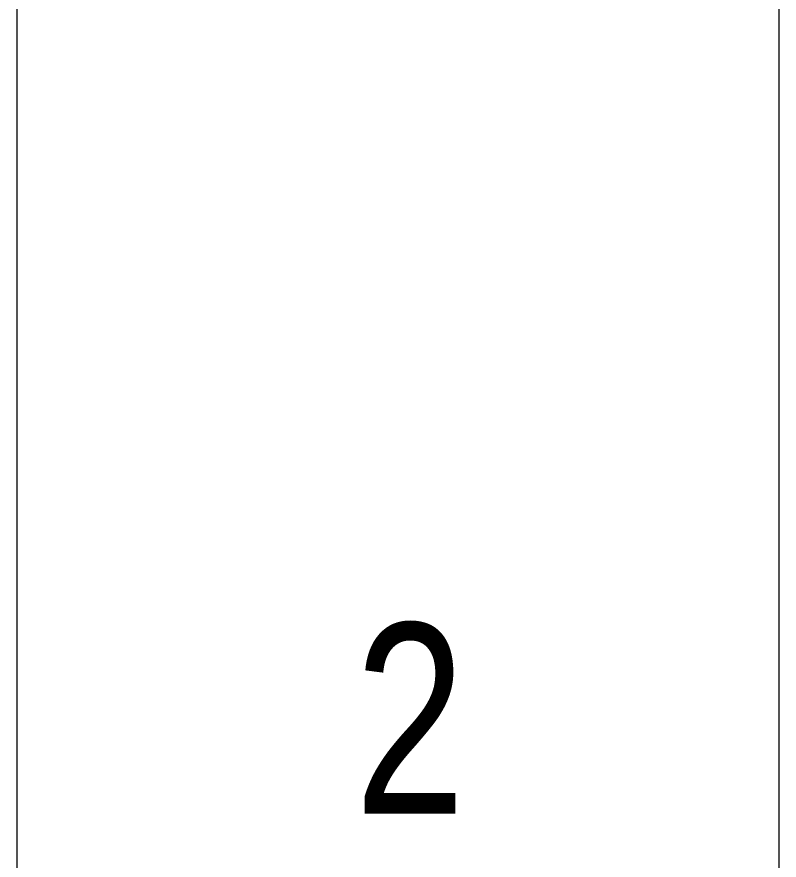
# Model space of a CAD drawing. Header units: inches. Extents: x -1106 to 1409, y -1111 to 918.
# Drawn here: x 435.72 to 471.72, y 686.74 to 726.59 of the extents above; entities that cross this region are included whole.
import ezdxf

# ---------------------------------------------------------------- set-up
doc = ezdxf.new("R2010")
doc.units = ezdxf.units.IN
doc.header["$MEASUREMENT"] = 0
doc.layers.add('A-ANNO-NOTE', color=131, linetype='Continuous', lineweight=9)
doc.layers.add('A-GENM', color=13, linetype='Continuous', lineweight=9)
doc.styles.add('Arial_1', font='arial.ttf', dxfattribs={"width": 0.75, "height": 9})

# ---------------------------------------------------------------- blocks, each defined once
blk = doc.blocks.new('Generic Model Adjustable Table - Default-1794301-7TH FLOOR TELECOM UNDERFLOOR ROUTING PLAN')
at = {"layer": 'A-GENM', "color": 53}
for p, q in [((36, 18), (-36, 18)), ((-36, 18), (-36, -18)), ((36, -18), (36, 18)), ((-36, -18), (36, -18))]:
    blk.add_line(p, q, dxfattribs=at)
blk = doc.blocks.new('18433_1 - AEO NY - CENTRAL_rvt-1-7TH FLOOR TELECOM UNDERFLOOR ROUTING PLAN')
at = {"color": 53, "lineweight": 9, "rotation": 270}
blk.add_blockref('Generic Model Adjustable Table - Default-1794301-7TH FLOOR TELECOM UNDERFLOOR ROUTING PLAN', (453.715, 714.662), dxfattribs=at)

msp = doc.modelspace()

# ---------------------------------------------------------------- block references
at = {"lineweight": 5}
msp.add_blockref('18433_1 - AEO NY - CENTRAL_rvt-1-7TH FLOOR TELECOM UNDERFLOOR ROUTING PLAN', (0, 0), dxfattribs=at)

# ---------------------------------------------------------------- next in the draw order: texts
at = {"layer": 'A-ANNO-NOTE', "insert": (451.66, 697.927), "char_height": 9, "width": 6.363, "attachment_point": 1, "style": 'Arial_1'}
msp.add_mtext('2', dxfattribs=at)

doc.saveas('drawing.dxf')
